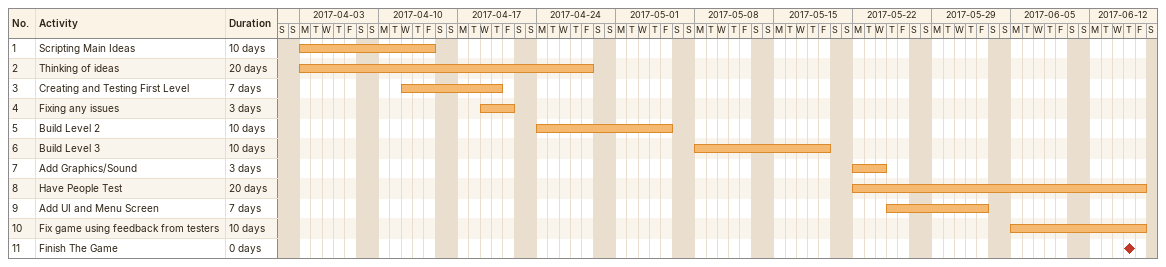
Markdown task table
| ID | Task | Duration | Start | Finish |
|---|---|---|---|---|
| 1 | Scripting Main Ideas | 10d | 2017-04-03 | 2017-04-14 |
| 2 | Thinking of ideas | 20d | 2017-04-03 | 2017-04-28 |
| 3 | Creating and Testing First Level | 7d | 2017-04-12 | 2017-04-20 |
| 4 | Fixing any issues | 3d | 2017-04-19 | 2017-04-21 |
| 5 | Build Level 2 | 10d | 2017-04-24 | 2017-05-05 |
| 6 | Build Level 3 | 10d | 2017-05-08 | 2017-05-19 |
| 7 | Add Graphics/Sound | 3d | 2017-05-22 | 2017-05-24 |
| 8 | Have People Test | 20d | 2017-05-22 | 2017-06-16 |
| 9 | Add UI and Menu Screen | 7d | 2017-05-25 | 2017-06-02 |
| 10 | Fix game using feedback from testers | 10d | 2017-06-05 | 2017-06-16 |
| 11 | Finish The Game | 0d | 2017-06-15 | 2017-06-15 |
